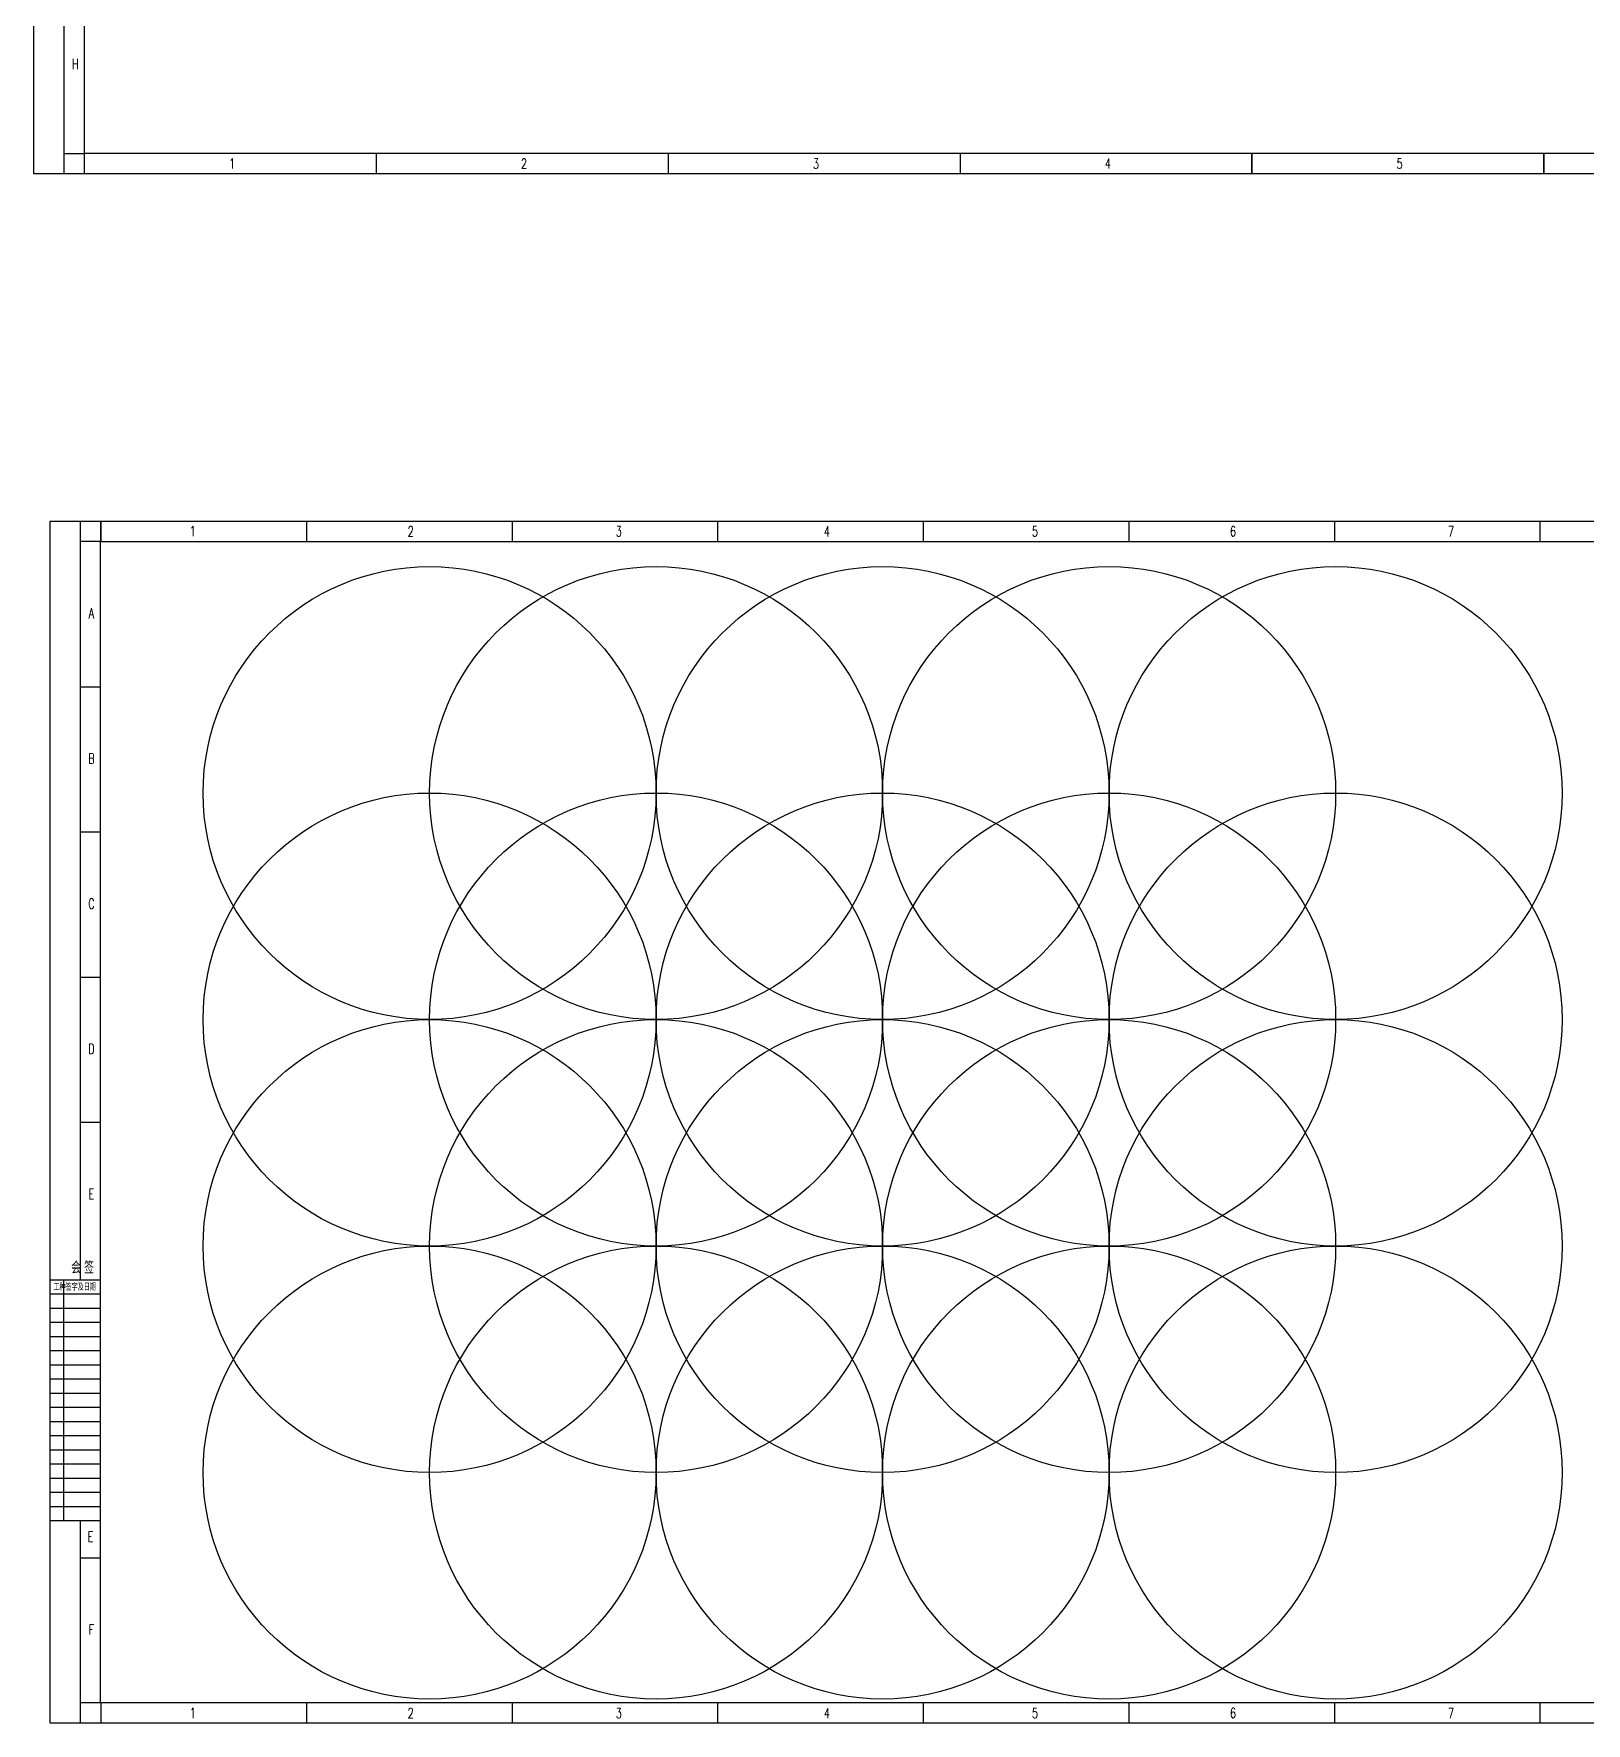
# Model space of a CAD drawing. Extents: x 8986 to 134227, y 7133 to 940687.
# Drawn here: x 15327 to 92043, y 225984 to 309474 of the extents above; entities that cross this region are included whole.
import ezdxf
from ezdxf.enums import TextEntityAlignment as Align

# ---------------------------------------------------------------- set-up
doc = ezdxf.new("R2010")
doc.units = 0
doc.linetypes.add('CONTINOUS', pattern=[0])
doc.layers.get('0').update_dxf_attribs({"linetype": 'CONTINUOUS'})
for name, color, linetype in [('1', 1, 'CONTINUOUS'), ('图框', 4, 'CONTINOUS'), ('墙柱标注', 220, 'CONTINUOUS')]:
    doc.layers.add(name, color=color, linetype=linetype)
doc.styles.add('bine', font='binee.shx', dxfattribs={"width": 0.7, "bigfont": 'binec.shx'})
doc.styles.add('HZ', font='TXT.shx', dxfattribs={"width": 0.7, "bigfont": 'hz.shx'})

# ---------------------------------------------------------------- blocks, each defined once
blk = doc.blocks.new('*U5')
at = {"layer": '图框'}
blk.add_line((0, 500), (0, -500), dxfattribs=at)
blk = doc.blocks.new('*U6')
at = {"color": 0, "linetype": 'ByBlock', "lineweight": -2, "transparency": 16777216}
for p in [(0, 0), (10160, 0), (20320, 0), (30480, 0), (40640, 0), (50800, 0), (60960, 0), (71120, 0), (81280, 0), (91440, 0)]:
    blk.add_blockref('*U5', p, dxfattribs=at)
blk = doc.blocks.new('*U7')
at = {"layer": '图框'}
blk.add_line((0, 500), (0, -500), dxfattribs=at)
blk = doc.blocks.new('*U8')
at = {"color": 0, "linetype": 'ByBlock', "lineweight": -2, "transparency": 16777216}
for p in [(0, 0), (10160, 0), (20320, 0), (30480, 0), (40640, 0), (50800, 0), (60960, 0), (71120, 0), (81280, 0), (91440, 0)]:
    blk.add_blockref('*U7', p, dxfattribs=at)
blk = doc.blocks.new('会签')
at = {"color": 0}
for p, q in [((3629.69, -1305.73), (3604.69, -1305.73)), ((3611.37, -1424.73), (3611.37, -1305.73)), ((3629.69, -1312.73), (3604.69, -1312.73)), ((3629.69, -1319.73), (3604.69, -1319.73)), ((3629.69, -1326.73), (3604.69, -1326.73)), ((3629.69, -1333.73), (3604.69, -1333.73)), ((3629.69, -1340.73), (3604.69, -1340.73)), ((3629.69, -1347.73), (3604.69, -1347.73)), ((3629.69, -1354.73), (3604.69, -1354.73)), ((3629.69, -1361.73), (3604.69, -1361.73)), ((3629.69, -1368.73), (3604.69, -1368.73)), ((3629.69, -1375.73), (3604.69, -1375.73)), ((3629.69, -1382.73), (3604.69, -1382.73)), ((3629.69, -1389.73), (3604.69, -1389.73)), ((3629.69, -1396.73), (3604.69, -1396.73)), ((3629.69, -1403.73), (3604.69, -1403.73)), ((3629.69, -1410.73), (3604.69, -1410.73)), ((3629.69, -1417.73), (3604.69, -1417.73)), ((3629.69, -1424.73), (3604.69, -1424.73))]:
    blk.add_line(p, q, dxfattribs=at)
at = {"color": 0, "style": 'bine', "width": 0.7}
for s, height, p in [('会 签  ', 6, (3622.23, -1302.52)), ('工种签字及日期', 3.3, (3616.78, -1310.89))]:
    blk.add_text(s, height=height, dxfattribs=at).set_placement(p, align=Align.CENTER)
blk = doc.blocks.new('A$C68531DCE')
at = {"layer": '1', "color": 7}
blk.add_line((104072, 12392), (104072, 12392), dxfattribs=at)
blk.add_line((104072, 12392), (104072, 12392), dxfattribs=at)
blk.add_line((104072, 12392), (104072, 12392), dxfattribs=at)
blk.add_line((104072, 12392), (104072, 12392), dxfattribs=at)
at = {"layer": '图框'}
for p, q in [((1, 59400), (105101, 59400)), ((1, 0), (1, 59400)), ((1501, 21900), (1501, 59400)), ((2501, 58400), (2501, 59400)), ((104101, 58400), (104101, 59400)), ((105101, 59400), (105101, 0)), ((2501, 58400), (1501, 58400)), ((104101, 58400), (105101, 58400)), ((1501, 51225), (2501, 51225)), ((104101, 51225), (105101, 51225)), ((1501, 44050), (2501, 44050)), ((104101, 44050), (105101, 44050)), ((1501, 36875), (2501, 36875)), ((104101, 36875), (105101, 36875)), ((1501, 29700), (2501, 29700)), ((104101, 29700), (104101, 1000)), ((104101, 29700), (104101, 1000)), ((104101, 29700), (104101, 1000)), ((104101, 29700), (104101, 1000)), ((104101, 29700), (105101, 29700)), ((104101, 22525), (105101, 22525)), ((104101, 15350), (105101, 15350)), ((1501, 0), (1501, 10003)), ((1501, 8175), (2501, 8175)), ((104101, 8175), (105101, 8175)), ((2501, 1000), (1501, 1000)), ((104101, 1000), (104101, 0)), ((104101, 1000), (105101, 1000)), ((105101, 0), (1, 0))]:
    blk.add_line(p, q, dxfattribs=at)
at = {"layer": '图框', "color": 1}
for p, q in [((2493, 1001), (2493, 58401)), ((2501, 58400), (104101, 58400)), ((104101, 58400), (104101, 1000)), ((104101, 1000), (2501, 1000))]:
    blk.add_line(p, q, dxfattribs=at)
at = {"linetype": 'Continuous'}
for name, p in [('*U8', (2501, 58900)), ('*U6', (2501, 500))]:
    blk.add_blockref(name, p, dxfattribs=at)
at = {"color": 0, "xscale": 100, "yscale": 100, "zscale": 100}
blk.add_blockref('会签', (-360469, 152473), dxfattribs=at)
at = {"layer": '图框', "style": 'HZ', "width": 0.7}
for s, p in [('1', (7049, 58656)), ('2', (17819, 58650)), ('3', (28100, 58650)), ('4', (38380, 58650)), ('5', (48660, 58650)), ('6', (58450, 58654)), ('7', (69221, 58650)), ('8', (79502, 58650)), ('9', (89329, 58655)), ('10', (99556, 58689)), ('A', (2034, 54601)), ('A', (104597, 54601)), ('B', (2034, 47426)), ('B', (104597, 47426)), ('C', (2034, 40251)), ('C', (104597, 40251)), ('D', (2034, 33076)), ('D', (104597, 33076)), ('E', (2034, 25901)), ('E', (104597, 25901)), ('D', (104597, 18726)), ('E', (104597, 11551)), ('E', (1989, 8968)), ('F', (2034, 4376)), ('F', (104597, 4376)), ('1', (7049, 256)), ('2', (17819, 250)), ('3', (28100, 250)), ('4', (38380, 250)), ('5', (48660, 250)), ('6', (58450, 254)), ('7', (69221, 250)), ('8', (79502, 250)), ('9', (89329, 255)), ('10', (99556, 289))]:
    blk.add_text(s, height=500, dxfattribs=at).set_placement(p, align=Align.CENTER)

msp = doc.modelspace()

# ---------------------------------------------------------------- linework, layer by layer
at = {"color": 4, "flags": 128}
for points in [[(15327, 302559), (15327, 386659)], [(32251, 303559), (32251, 302559)], [(46675, 303559), (46675, 302559)], [(61099, 303559), (61099, 302559)], [(75523, 303559), (75523, 302559)], [(89947, 303559), (89947, 302559)], [(134227, 302559), (15327, 302559)]]:
    msp.add_lwpolyline(points, dxfattribs=at)
msp.add_lwpolyline([(17827, 385659), (133219, 385659), (133219, 303559), (17827, 303559)], close=True)
msp.add_lwpolyline([(16827, 302559), (16827, 312521)])
at = {"flags": 128}
for points in [[(16827, 303559), (17827, 303559)], [(17827, 302559), (17827, 303559)], [(75523, 302559), (75523, 303559)], [(89947, 302559), (89947, 303559)]]:
    msp.add_lwpolyline(points, dxfattribs=at)
for centre in [(34888, 271953), (46081, 271953), (57274, 271953), (68468, 271953), (79661, 271953), (34888, 260760), (46081, 260760), (57274, 260760), (68468, 260760), (79661, 260760), (34888, 249566), (46081, 249566), (57274, 249566), (68468, 249566), (79661, 249566), (34888, 238373), (46081, 238373), (57274, 238373), (68468, 238373), (79661, 238373)]:
    msp.add_circle(centre, 11193)

# ---------------------------------------------------------------- block references
at = {"layer": '墙柱标注', "color": 0, "ltscale": 0.1}
msp.add_blockref('A$C68531DCE', (16138, 225984), dxfattribs=at)

# ---------------------------------------------------------------- texts
at = {"color": 0, "style": 'HZ', "width": 0.7}
for s, p in [('H', (17212, 307732)), ('1', (24980, 302809)), ('2', (39404, 302809)), ('3', (53828, 302809)), ('4', (68252, 302809)), ('5', (82676, 302809))]:
    msp.add_text(s, height=500, dxfattribs=at).set_placement(p)

doc.saveas('drawing.dxf')
